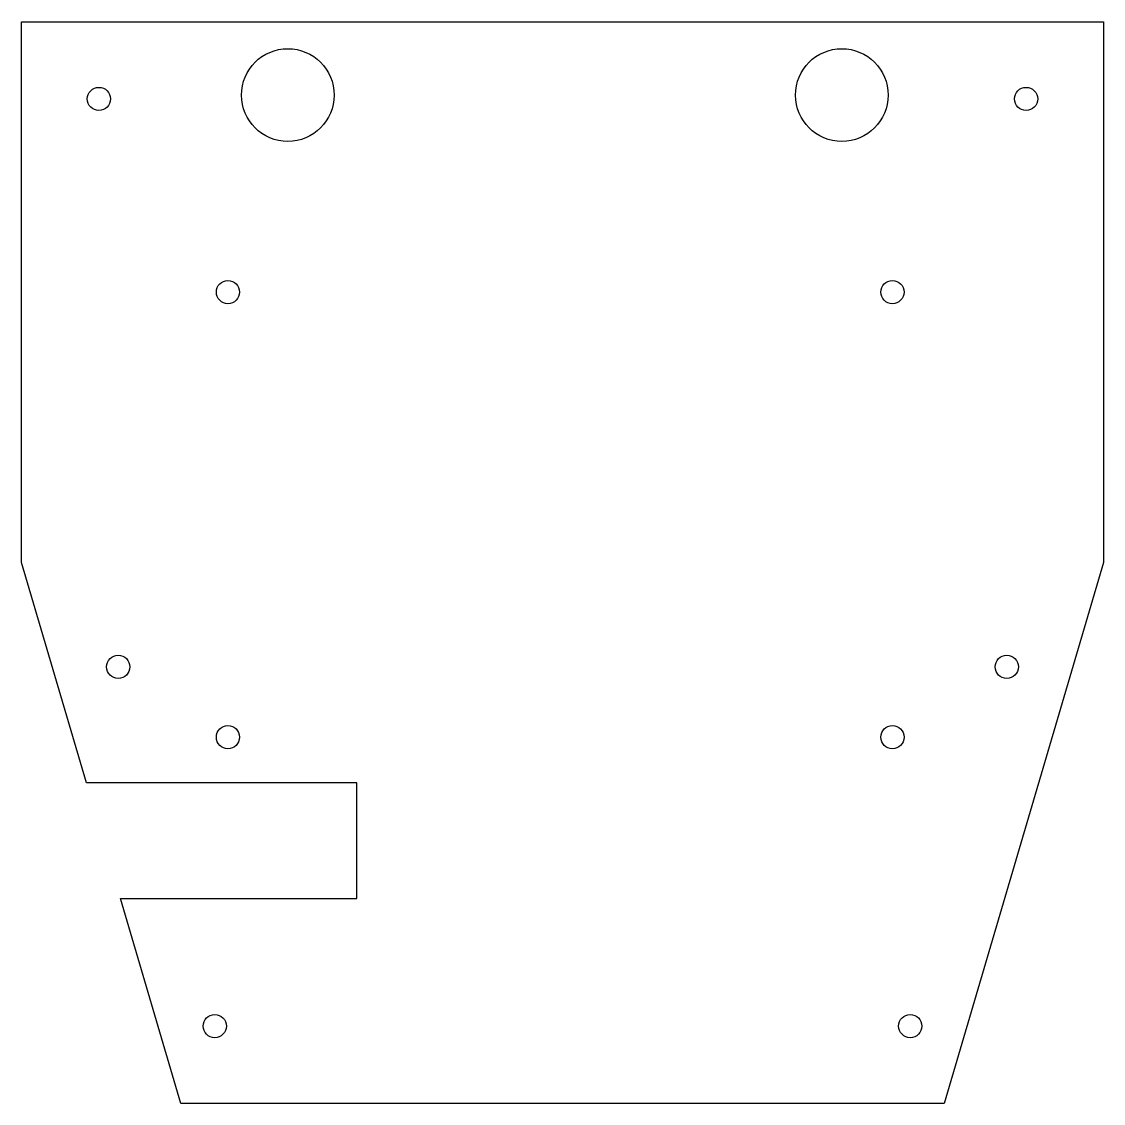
# Model space of a CAD drawing. Header units: millimetres. Extents: x -70 to 70, y -120 to 20.
import ezdxf

# ---------------------------------------------------------------- set-up
doc = ezdxf.new("R2010")
doc.units = ezdxf.units.MM

msp = doc.modelspace()

# ---------------------------------------------------------------- linework, layer by layer
at = {"color": 7, "linetype": 'Continuous', "lineweight": 25}
for p, q in [((-70, -50.47), (-70, 19.53)), ((-70, 19.53), (70, 19.53)), ((70, 19.53), (70, -50.47)), ((-61.62, -78.97), (-70, -50.47)), ((70, -50.47), (49.41, -120.47)), ((-26.62, -78.97), (-61.62, -78.97)), ((-26.62, -93.97), (-26.62, -78.97)), ((-49.41, -120.47), (-57.21, -93.97)), ((-57.21, -93.97), (-26.62, -93.97)), ((49.41, -120.47), (-49.41, -120.47))]:
    msp.add_line(p, q, dxfattribs=at)
for centre, radius in [((-35.55, 10.03), 6), ((36.15, 10.03), 6), ((-60, 9.53), 1.5), ((60, 9.53), 1.5), ((-43.3, -15.47), 1.5), ((42.7, -15.47), 1.5), ((-57.5, -63.97), 1.5), ((57.5, -63.97), 1.5), ((-43.3, -73.07), 1.5), ((42.7, -73.07), 1.5), ((-45, -110.47), 1.5), ((45, -110.47), 1.5)]:
    msp.add_circle(centre, radius, dxfattribs=at)

doc.saveas('drawing.dxf')
